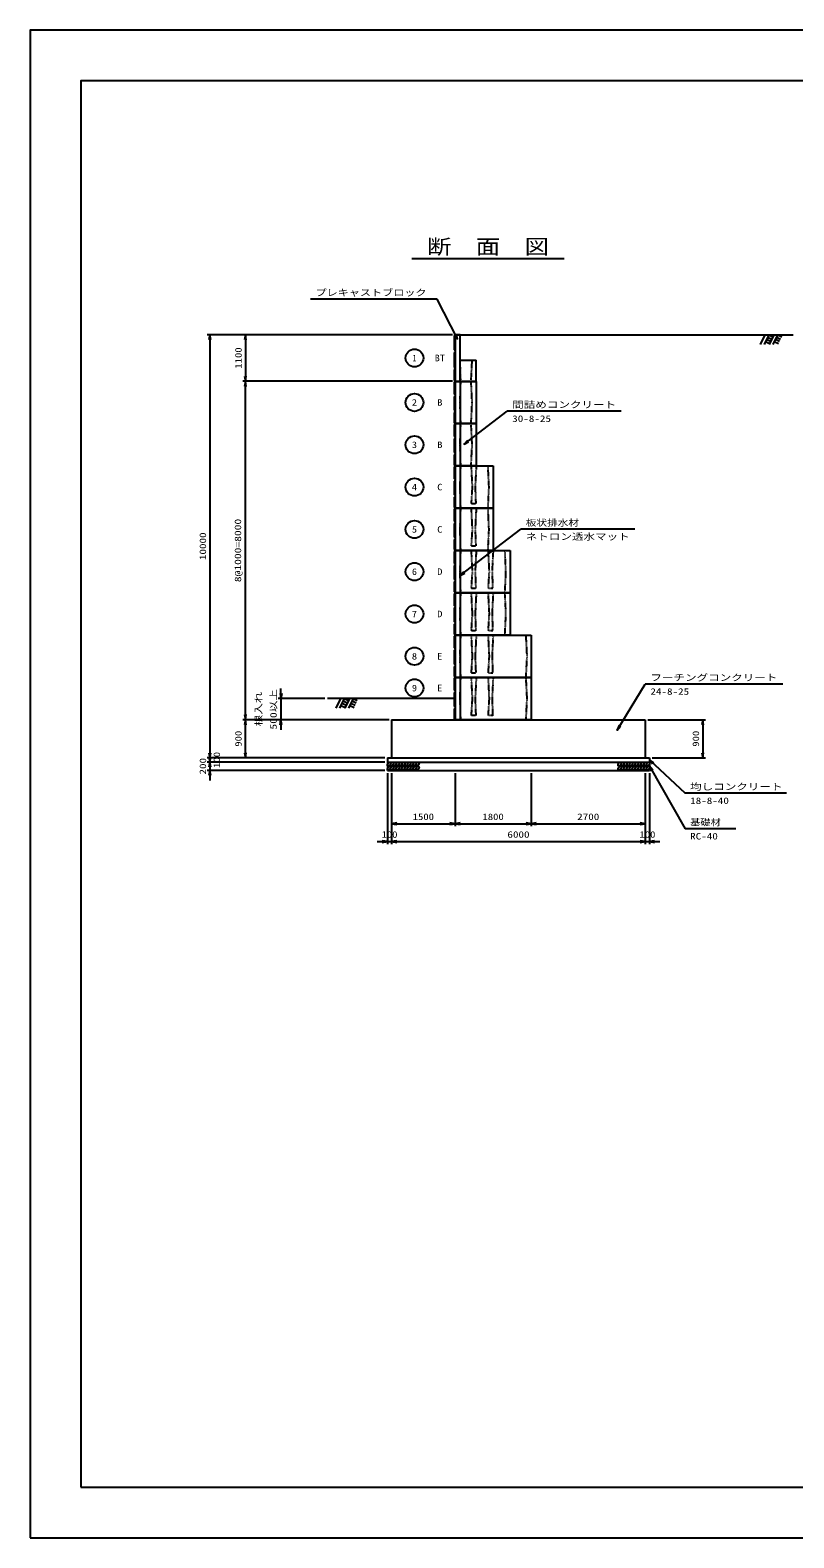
# Model space of a CAD drawing. Units: millimetres at full size. Extents: x 0 to 50460, y 0 to 35640.
# Drawn here: x 0 to 18063, y 0 to 35640 of the extents above; entities that cross this region are included whole.
import ezdxf
from ezdxf.enums import TextEntityAlignment as Align

# ---------------------------------------------------------------- set-up
doc = ezdxf.new("R2010")
doc.units = ezdxf.units.MM
doc.linetypes.add('DASHED_SPACED', pattern=[12, 6, -6])
for name, color, linetype, lineweight in [('D-STR-DIM', 7, 'Continuous', 25), ('D-STR-STRn', 2, 'Continuous', 25), ('D-STR-TXT', 7, 'Continuous', 25), ('D-TTL', 2, 'Continuous', 25), ('D-TTL-TXT', 7, 'Continuous', 25)]:
    doc.layers.add(name, color=color, linetype=linetype, lineweight=lineweight)
doc.styles.add('ＭＳ ゴシック', font='')
doc.styles.get('ＭＳ ゴシック').set_extended_font_data('MS Gothic')

# ---------------------------------------------------------------- blocks, each defined once
blk = doc.blocks.new('open_arrow')
at = {"color": 0, "linetype": 'Continuous', "lineweight": -2}
blk.add_lwpolyline([(7.5, 1.25), (0, 0), (7.5, -1.25)], dxfattribs=at)
blk = doc.blocks.new('High-T-B-D')
at = {"color": 1, "linetype": 'Continuous', "lineweight": 25}
for p, q in [((0, 998), (-20, 978)), ((-20, 978), (-20, 694.915)), ((0, 998), (0, 0)), ((0, 998), (500, 998)), ((120, 998), (120, 0)), ((500, 998), (500, 0)), ((-20, 694.915), (0, 678.671)), ((0, 659.178), (-20, 641.31)), ((-20, 641.31), (-20, 315.806)), ((-20, 315.806), (0, 296.313)), ((0, 273.571), (-20, 258.952)), ((-20, 258.952), (-20, 20)), ((-20, 20), (0, 0)), ((500, 0), (0, 0))]:
    blk.add_line(p, q, dxfattribs=at)
at = {"color": 1, "linetype": 'DASHED_SPACED', "lineweight": 25}
for p, q in [((120, 499), (134.998, 998)), ((404.919, 499), (379.923, 998)), ((134.998, 0), (120, 499)), ((379.923, 0), (404.919, 499))]:
    blk.add_line(p, q, dxfattribs=at)
blk = doc.blocks.new('High-T-C-D')
at = {"color": 1, "linetype": 'Continuous', "lineweight": 25}
for p, q in [((0, 998), (-20, 978)), ((-20, 978), (-20, 694.915)), ((0, 998), (0, 0)), ((0, 998), (900, 998)), ((120, 998), (120, 0)), ((900, 998), (900, 0)), ((-20, 694.915), (0, 678.671)), ((0, 659.178), (-20, 641.31)), ((-20, 641.31), (-20, 315.806)), ((-20, 315.806), (0, 296.313)), ((0, 273.571), (-20, 258.952)), ((-20, 258.952), (-20, 20)), ((-20, 20), (0, 0)), ((900, 0), (0, 0))]:
    blk.add_line(p, q, dxfattribs=at)
at = {"color": 1, "linetype": 'DASHED_SPACED', "lineweight": 25}
for p, q in [((120, 499), (134.998, 998)), ((379.967, 998), (404.964, 499)), ((499.956, 998), (474.958, 499)), ((804.919, 499), (779.923, 998)), ((134.998, 0), (120, 499)), ((404.964, 499), (380.01, 100)), ((474.958, 499), (489.99, 100)), ((779.923, 0), (804.919, 499)), ((489.99, 100), (380.01, 100))]:
    blk.add_line(p, q, dxfattribs=at)
blk = doc.blocks.new('High-T-D-D')
at = {"color": 1, "linetype": 'Continuous', "lineweight": 25}
for p, q in [((0, 998), (-20, 978)), ((-20, 978), (-20, 694.915)), ((0, 998), (0, 0)), ((0, 998), (1300, 998)), ((120, 998), (120, 0)), ((1300, 998), (1300, 0)), ((-20, 694.915), (0, 678.671)), ((0, 659.178), (-20, 641.31)), ((-20, 641.31), (-20, 315.806)), ((-20, 315.806), (0, 296.313)), ((0, 273.571), (-20, 258.952)), ((-20, 258.952), (-20, 20)), ((-20, 20), (0, 0)), ((1300, 0), (0, 0))]:
    blk.add_line(p, q, dxfattribs=at)
at = {"color": 1, "linetype": 'DASHED_SPACED', "lineweight": 25}
for p, q in [((120, 499), (134.998, 998)), ((379.967, 998), (404.964, 499)), ((499.956, 998), (474.958, 499)), ((779.967, 998), (804.964, 499)), ((899.956, 998), (874.958, 499)), ((1204.919, 499), (1179.923, 998)), ((134.998, 0), (120, 499)), ((404.964, 499), (380.01, 100)), ((474.958, 499), (489.99, 100)), ((804.964, 499), (780.01, 100)), ((874.958, 499), (889.99, 100)), ((1179.923, 0), (1204.919, 499)), ((489.99, 100), (380.01, 100)), ((889.99, 100), (780.01, 100))]:
    blk.add_line(p, q, dxfattribs=at)
blk = doc.blocks.new('High-T-E-D')
at = {"color": 1, "linetype": 'Continuous', "lineweight": 25}
for p, q in [((0, 998), (-20, 978)), ((-20, 978), (-20, 694.915)), ((0, 998), (0, 0)), ((0, 998), (1800, 998)), ((120, 998), (120, 0)), ((1800, 998), (1800, 0)), ((-20, 694.915), (0, 678.671)), ((0, 659.178), (-20, 641.31)), ((-20, 641.31), (-20, 315.806)), ((-20, 315.806), (0, 296.313)), ((0, 273.571), (-20, 258.952)), ((-20, 258.952), (-20, 20)), ((-20, 20), (0, 0)), ((1800, 0), (0, 0))]:
    blk.add_line(p, q, dxfattribs=at)
at = {"color": 1, "linetype": 'DASHED_SPACED', "lineweight": 25}
for p, q in [((120, 499), (134.998, 998)), ((379.967, 998), (404.964, 499)), ((499.956, 998), (474.958, 499)), ((779.967, 998), (804.964, 499)), ((899.956, 998), (874.958, 499)), ((1704.919, 499), (1679.923, 998)), ((134.998, 0), (120, 499)), ((404.964, 499), (380.01, 100)), ((474.958, 499), (489.99, 100)), ((804.964, 499), (780.01, 100)), ((874.958, 499), (889.99, 100)), ((1679.923, 0), (1704.919, 499)), ((489.99, 100), (380.01, 100)), ((889.99, 100), (780.01, 100))]:
    blk.add_line(p, q, dxfattribs=at)

msp = doc.modelspace()

# ---------------------------------------------------------------- linework, layer by layer
at = {"layer": 'D-STR-DIM'}
for p, q in [((9990, 28440), (4190, 28440)), ((4250, 28440), (4250, 18440)), ((9990, 28440), (5030, 28440)), ((5090, 28440), (5090, 27340)), ((9990, 27340), (5030, 27340)), ((9990, 27340), (5030, 27340)), ((5090, 19340), (5090, 27340)), ((5910, 19960), (5930, 19840)), ((5930, 19960), (5930, 20080)), ((5950, 19960), (5930, 19840)), ((5930, 19840), (5930, 19960)), ((6970, 19840), (5870, 19840)), ((5930, 19840), (5930, 19340)), ((8490, 19340), (5030, 19340)), ((8490, 19340), (5030, 19340)), ((5090, 18440), (5090, 19340)), ((8490, 19340), (5870, 19340)), ((5910, 19220), (5930, 19340)), ((5950, 19220), (5930, 19340)), ((5930, 19340), (5930, 19220)), ((14610, 19340), (15970, 19340)), ((15910, 19340), (15910, 18440)), ((5930, 19220), (5930, 19100)), ((4250, 18680), (4250, 18100)), ((4250, 18580), (4250, 17900)), ((8390, 18440), (4190, 18440)), ((8390, 18440), (4190, 18440)), ((8390, 18340), (4190, 18340)), ((8390, 18340), (4190, 18340)), ((8390, 18440), (5030, 18440)), ((14710, 18440), (15970, 18440)), ((8390, 18140), (4190, 18140)), ((8450, 18080), (8450, 16400)), ((8550, 18080), (8550, 16820)), ((8550, 18080), (8550, 16400)), ((8550, 18080), (8550, 16400)), ((10050, 18080), (10050, 16820)), ((10050, 18080), (10050, 16820)), ((11850, 18080), (11850, 16820)), ((11850, 18080), (11850, 16820)), ((14550, 18080), (14550, 16820)), ((14550, 18080), (14550, 16400)), ((14550, 18080), (14550, 16400)), ((14650, 18080), (14650, 16400)), ((8550, 16880), (10050, 16880)), ((10050, 16880), (11850, 16880)), ((11850, 16880), (14550, 16880)), ((8210, 16460), (8790, 16460)), ((8550, 16460), (14550, 16460)), ((14310, 16460), (14890, 16460))]:
    msp.add_line(p, q, dxfattribs=at)
at = {"layer": 'D-STR-STRn', "color": 1}
for p, q in [((10050, 28440), (10030, 28422.132)), ((10030, 28422.132), (10030, 28081.234)), ((10050, 28440), (18050, 28440)), ((10050, 28440), (10050, 27340)), ((10170, 28440), (10050, 28440)), ((10170, 27340), (10170, 28440)), ((17378.349, 28440), (17268.19, 28209.587)), ((17468.349, 28440), (17358.19, 28209.587)), ((17390.709, 28277.605), (17488.383, 28230.908)), ((17416.589, 28331.737), (17514.263, 28285.039)), ((17442.469, 28385.868), (17540.143, 28339.171)), ((17468.349, 28440), (17566.023, 28393.302)), ((17588.349, 28440), (17478.19, 28209.587)), ((17678.349, 28440), (17568.19, 28209.587)), ((17600.709, 28277.605), (17698.383, 28230.908)), ((17626.589, 28331.737), (17724.263, 28285.039)), ((17652.469, 28385.868), (17750.143, 28339.171)), ((17678.349, 28440), (17776.023, 28393.302)), ((10030, 28081.234), (10050, 28061.742)), ((10050, 28039), (10030, 28019)), ((10030, 28019), (10030, 27669)), ((10170, 27838), (10550, 27838)), ((10550, 27340), (10550, 27838)), ((10030, 27669), (10050, 27649)), ((10050, 27639), (10030, 27619)), ((10030, 27619), (10030, 27360)), ((10030, 27360), (10050, 27340)), ((10050, 27340), (10550, 27340)), ((10030, 19840), (7030, 19840)), ((7340, 19840), (7229.84, 19609.587)), ((7430, 19840), (7319.84, 19609.587)), ((7352.36, 19677.605), (7450.034, 19630.908)), ((7378.24, 19731.737), (7475.914, 19685.039)), ((7404.12, 19785.868), (7501.794, 19739.171)), ((7430, 19840), (7527.674, 19793.302)), ((7550, 19840), (7439.84, 19609.587)), ((7640, 19840), (7529.84, 19609.587)), ((7562.36, 19677.605), (7660.034, 19630.908)), ((7588.24, 19731.737), (7685.914, 19685.039)), ((7614.12, 19785.868), (7711.794, 19739.171)), ((7640, 19840), (7737.674, 19793.302)), ((8550, 19340), (14550, 19340)), ((8550, 19340), (8550, 18440)), ((14550, 19340), (14550, 18440)), ((8450, 18440), (14650, 18440)), ((8450, 18440), (8450, 18140)), ((8450, 18340), (14650, 18340)), ((14650, 18440), (14650, 18140)), ((8450, 18140), (14650, 18140))]:
    msp.add_line(p, q, dxfattribs=at)
at = {"layer": 'D-STR-STRn', "color": 1, "linetype": 'DASHED_SPACED'}
for p, q in [((10185, 27340), (10170, 27838)), ((10429.99, 27340), (10455, 27838))]:
    msp.add_line(p, q, dxfattribs=at)
at = {"layer": 'D-STR-STRn'}
for centre in [(8490.239, 18290), (8490.239, 18190), (8557.239, 18290), (8557.239, 18190), (8624.239, 18290), (8624.239, 18190), (8691.239, 18290), (8691.239, 18190), (8758.239, 18290), (8758.239, 18190), (8825.239, 18290), (8825.239, 18190), (8892.239, 18290), (8892.239, 18190), (8959.239, 18290), (8959.239, 18190), (9026.239, 18290), (9026.239, 18190), (9093.239, 18290), (9093.239, 18190), (9160.239, 18290), (9160.239, 18190), (13942.239, 18290), (13942.239, 18190), (14009.239, 18290), (14009.239, 18190), (14076.239, 18290), (14076.239, 18190), (14143.239, 18290), (14143.239, 18190), (14210.239, 18290), (14210.239, 18190), (14277.239, 18290), (14277.239, 18190), (14344.239, 18290), (14344.239, 18190), (14411.239, 18290), (14411.239, 18190), (14478.239, 18290), (14478.239, 18190), (14545.239, 18290), (14545.239, 18190), (14612.239, 18290), (14612.239, 18190)]:
    msp.add_ellipse(centre, major_axis=(-27.222, -47.15), ratio=0.545455, dxfattribs=at)
at = {"layer": 'D-STR-TXT'}
for p, q in [((9630, 29280), (6630, 29280)), ((10110, 28340), (9630, 29280)), ((10263.383, 25852.015), (11282, 26631.085)), ((13982, 26631.085), (11282, 26631.085)), ((10170, 22746.762), (11602, 23842)), ((14302, 23842), (11602, 23842)), ((13883.912, 19095.445), (14550, 20180)), ((17800, 20180), (14550, 20180)), ((14650, 18390), (15490, 17600)), ((14650, 18240), (15490, 16760)), ((17890, 17600), (15490, 17600)), ((16690, 16760), (15490, 16760))]:
    msp.add_line(p, q, dxfattribs=at)
for centre in [(9090, 27890), (9090, 26839), (9090, 25839), (9090, 24839), (9090, 23839), (9090, 22839), (9090, 21839), (9090, 20839), (9090, 20089)]:
    msp.add_circle(centre, 210, dxfattribs=at)
at = {"layer": 'D-TTL'}
for points in [[(0, 0), (50460, 0), (50460, 35640), (0, 35640)], [(1200, 1200), (49260, 1200), (49260, 34440), (1200, 34440)]]:
    msp.add_lwpolyline(points, close=True, dxfattribs=at)
at = {"layer": 'D-TTL-TXT'}
msp.add_line((9030, 30240), (12630, 30240), dxfattribs=at)

# ---------------------------------------------------------------- block references
at = {"layer": 'D-STR-DIM', "xscale": 16, "yscale": 16}
for p, rotation in [((4250, 28440), 270), ((5090, 28440), 270), ((5090, 27340), 90), ((5090, 27340), 270), ((5090, 19340), 90), ((5090, 19340), 270), ((15910, 19340), 270), ((4250, 18440), 90), ((4250, 18440), 90), ((5090, 18440), 90), ((15910, 18440), 90), ((4250, 18340), 90), ((4250, 18340), 270), ((4250, 18140), 270), ((10050, 16880), 180), ((11850, 16880), 180), ((14550, 16880), 180), ((8450, 16460), 180), ((14550, 16460), 180), ((14550, 16460), 180)]:
    msp.add_blockref('open_arrow', p, dxfattribs=dict(at, rotation=rotation))
for p in [(8550, 16880), (10050, 16880), (11850, 16880), (8550, 16460), (8550, 16460), (14650, 16460)]:
    msp.add_blockref('open_arrow', p, dxfattribs=at)
at = {"layer": 'D-STR-STRn'}
for name, p in [('High-T-B-D', (10050, 26340)), ('High-T-B-D', (10050, 25340)), ('High-T-C-D', (10050, 24340)), ('High-T-C-D', (10050, 23340)), ('High-T-D-D', (10050, 22340)), ('High-T-D-D', (10050, 21340)), ('High-T-E-D', (10050, 20340)), ('High-T-E-D', (10050, 19340))]:
    msp.add_blockref(name, p, dxfattribs=at)
at = {"layer": 'D-STR-TXT', "xscale": 16, "yscale": 16}
for p, rotation in [((10110, 28340), 117.1), ((10263.383, 25852.015), 37.4), ((10170, 22746.762), 37.4), ((13883.912, 19095.445), 58.4), ((14650, 18240), 299.6), ((14650, 18390), 316.8)]:
    msp.add_blockref('open_arrow', p, dxfattribs=dict(at, rotation=rotation))

# ---------------------------------------------------------------- texts
at = {"layer": 'D-STR-DIM', "style": 'ＭＳ ゴシック'}
for s, width, p in [('1100', 1.2, (4925, 27890)), ('8@1000=8000', 1.3, (4913.807, 23340)), ('10000', 1.25, (4085, 23440)), ('900', 1.2, (4925, 18890)), ('900', 1.2, (15745, 18890)), ('100', 1.2, (4415, 18390)), ('200', 1.25, (4085, 18240))]:
    msp.add_text(s, height=154, rotation=90, dxfattribs=dict(at, width=width)).set_placement(p, align=Align.MIDDLE_CENTER)
at = {"layer": 'D-STR-DIM', "style": 'ＭＳ ゴシック', "width": 1.3}
for s, p in [('根入れ', (5526.68, 19184.924)), ('500以上', (5877.746, 19106.574))]:
    msp.add_text(s, height=154, rotation=90, dxfattribs=at).set_placement(p, align=Align.BOTTOM_LEFT)
at = {"layer": 'D-STR-DIM', "style": 'ＭＳ ゴシック'}
for s, width, p in [('1500', 1.2, (9300, 17045)), ('1800', 1.2, (10950, 17045)), ('2700', 1.25, (13200, 17045)), ('100', 1.2, (8500, 16625)), ('6000', 1.25, (11550, 16625)), ('100', 1.2, (14600, 16625))]:
    msp.add_text(s, height=154, dxfattribs=dict(at, width=width)).set_placement(p, align=Align.MIDDLE_CENTER)
at = {"layer": 'D-STR-TXT', "style": 'ＭＳ ゴシック'}
for s, width, p in [('プレキャストブロック', 1.25, (6750, 29312)), ('間詰めコンクリート', 1.3, (11402, 26663.085)), ('30-8-25', 1.25, (11402, 26333.085)), ('板状排水材', 1.2, (11722, 23874)), ('ネトロン透水マット', 1.3, (11722, 23544)), ('フーチングコンクリート', 1.3, (14670, 20212)), ('24-8-25', 1.25, (14670, 19882)), ('均しコンクリート', 1.3, (15610, 17632)), ('18-8-40', 1.25, (15610, 17302)), ('基礎材', 1.15, (15610, 16792)), ('RC-40', 1.25, (15610, 16462))]:
    msp.add_text(s, height=154, dxfattribs=dict(at, width=width)).set_placement(p, align=Align.BOTTOM_LEFT)
for s, width, p in [('1', 0.9, (9090, 27890)), ('BT', 1.15, (9690, 27890)), ('2', 1.15, (9090, 26839)), ('B', 1.2, (9690, 26839)), ('3', 1.15, (9090, 25839)), ('B', 1.2, (9690, 25839)), ('4', 1.2, (9090, 24839)), ('C', 1.2, (9690, 24839)), ('5', 1.15, (9090, 23839)), ('C', 1.2, (9690, 23839)), ('6', 1.15, (9090, 22839)), ('D', 1.2, (9690, 22839)), ('7', 1.15, (9090, 21839)), ('D', 1.2, (9690, 21839)), ('8', 1.2, (9090, 20839)), ('E', 1.15, (9690, 20839)), ('9', 1.15, (9090, 20089)), ('E', 1.15, (9690, 20089))]:
    msp.add_text(s, height=154, dxfattribs=dict(at, width=width)).set_placement(p, align=Align.MIDDLE_CENTER)
at = {"layer": 'D-TTL-TXT', "style": 'ＭＳ ゴシック', "width": 1.2}
msp.add_text('断\u3000面\u3000図', height=351.9, dxfattribs=at).set_placement((10830, 30240), align=Align.BOTTOM_CENTER)

doc.saveas('drawing.dxf')
